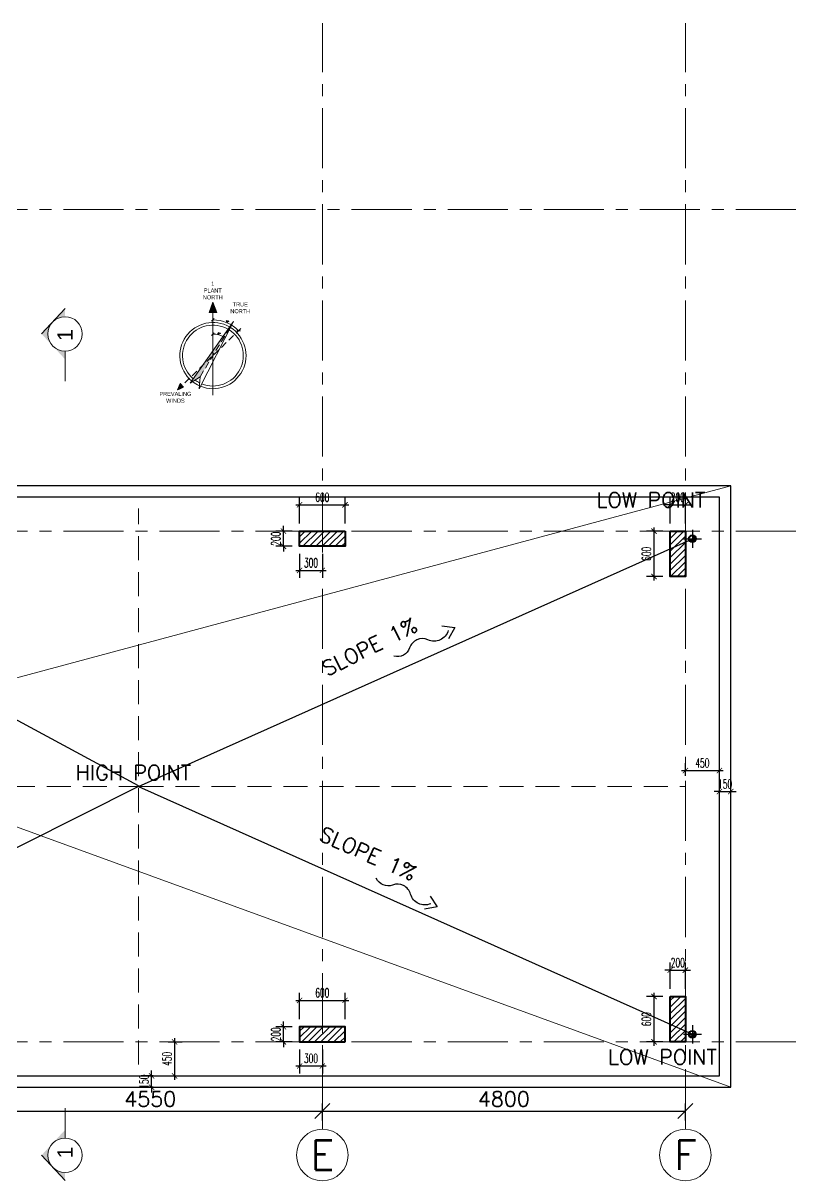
# Model space of a CAD drawing. Extents: x 2556046 to 2673391, y -921360 to -863964.
# Drawn here: x 2603356 to 2613613, y -894428 to -879128 of the extents above; entities that cross this region are included whole.
import ezdxf
from ezdxf.enums import TextEntityAlignment as Align

# ---------------------------------------------------------------- set-up
doc = ezdxf.new("R2010")
doc.units = 0
doc.header["$LTSCALE"] = 500
doc.header["$PDMODE"] = 98
doc.header["$PDSIZE"] = -0.01
for name, pattern in [('CENTER', [50.800000000000004, 31.75, -6.35, 6.35, -6.35]), ('DASHDOT', [1, 0.5, -0.25, 0, -0.25]), ('DASHED', [0.75, 0.5, -0.25]), ('HIDDEN', [9.524999999999995, 6.349999999999998, -3.174999999999998])]:
    doc.linetypes.add(name, pattern=pattern)
for name, color, linetype in [('08_Testi', 4, 'Continuous'), ('ASSI', 3, 'DASHDOT'), ('DRAINAGE SLOPE', 150, 'Continuous'), ('hatch', 200, 'Continuous'), ('PAV', 3, 'Continuous'), ('PLUVIALE', 1, 'Continuous')]:
    doc.layers.add(name, color=color, linetype=linetype)
for name, color, linetype, lineweight in [('_02', 2, 'Continuous', 20), ('A-ANNO', 2, 'Continuous', 18), ('A-FLOR-DIMS', 142, 'Continuous', 13), ('A-GRID', 1, 'CENTER', 9), ('A-GRID-DIMS', 142, 'Continuous', 9), ('A-GRID-IDEN', 10, 'Continuous', 9), ('goe-ba-coupé', 4, 'Continuous', 40), ('goe-cotes', 115, 'Continuous', 13), ('goe-vu', 31, 'Continuous', 25), ('SYMBOLS', 1, 'Continuous', 13), ('TEXT', 7, 'Continuous', 13)]:
    doc.layers.add(name, color=color, linetype=linetype, lineweight=lineweight)
doc.styles.add('Arial', font='arial.ttf')
doc.styles.add('EG_SIMPLEX', font='SIMPLEX.shx')
doc.styles.add('goe-romans', font='ROMANS.shx', dxfattribs={"width": 0.6})
doc.styles.add('ROMANS 100', font='romans.shx')
doc.styles.add('SIMPLEX', font='simplex_.ttf')
doc.styles.get("Standard").update_dxf_attribs({"font": 'arial.ttf'})
doc.dimstyles.new('ARK-MM-0100', dxfattribs={"dimtxt": 200, "dimasz": 200, "dimexe": 100, "dimexo": 100, "dimgap": 60, "dimtad": 1, "dimdec": 1, "dimrnd": 0.1, "dimdsep": 46, "dimtxsty": 'EG_SIMPLEX', "dimblk1": 'OBLIQUE', "dimblk2": 'OBLIQUE', "dimsah": 1, "dimcen": 300, "dimclrd": 256, "dimclre": 256, "dimclrt": 2, "dimadec": 0, "dimazin": 0, "dimtfac": 1, "dimtdec": 1, "dimtix": 1, "dimtmove": 2, "dimatfit": 3, "dimldrblk": 'OBLIQUE', "dimfxl": 1, "dimtolj": 1, "dimtzin": 0, "dimarcsym": 0})
doc.dimstyles.new('Copy of ARK-MM-0050', dxfattribs={"dimscale": 0.5, "dimtxt": 100, "dimasz": 200, "dimexe": 100, "dimexo": 100, "dimgap": 50, "dimtad": 1, "dimtoh": 1, "dimdec": 1, "dimrnd": 0.1, "dimdsep": 46, "dimtxsty": 'EG_SIMPLEX', "dimblk1": 'OBLIQUE', "dimblk2": 'OBLIQUE', "dimsah": 1, "dimcen": 300, "dimclrd": 256, "dimclre": 256, "dimclrt": 2, "dimadec": 0, "dimazin": 0, "dimtfac": 1, "dimtdec": 1, "dimtix": 1, "dimtmove": 2, "dimatfit": 3, "dimldrblk": 'OBLIQUE', "dimfxl": 1, "dimtolj": 1, "dimtzin": 0, "dimarcsym": 0})
doc.dimstyles.new('goe-50e', dxfattribs={"dimscale": 10, "dimtxt": 12, "dimasz": 7, "dimexe": 10, "dimexo": 10, "dimgap": 4, "dimtad": 1, "dimdec": 1, "dimdsep": 46, "dimtxsty": 'goe-romans', "dimblk": 'ARCHTICK', "dimcen": 4, "dimdle": 5, "dimclrt": 256, "dimazin": 0, "dimtfac": 1, "dimtdec": 1, "dimtix": 1, "dimtmove": 2, "dimatfit": 3, "dimldrblk": 'ARCHTICK', "dimfxl": 5, "dimtfillclr": 256, "dimtolj": 1, "dimarcsym": 0})
pattern_1 = [(45, (30000, 0), (-42.42640687119285, 42.42640687119285), [])]

# ---------------------------------------------------------------- blocks, each defined once
blk = doc.blocks.new('AX-HL')
at = {"color": 1}
blk.add_circle((-0.3500000000000022, -3.6e-15), 0.3500000000000085, dxfattribs=at)
at = {"color": 6, "style": 'SIMPLEX', "width": 0.4303278688524591}
blk.add_attdef('N-F', text='', height=0.4, dxfattribs=at).set_placement((-0.6000000000000001, -0.2), (-0.1, -0.2), align=Align.FIT)
at = {"color": 6, "style": 'SIMPLEX'}
blk.add_attdef('N', text='', height=0.4, dxfattribs=at).set_placement((-0.35, 0), align=Align.MIDDLE)
blk = doc.blocks.new('_Oblique')
at = {"color": 0, "linetype": 'ByBlock', "lineweight": -2}
blk.add_line((-0.5, -0.5), (0.5, 0.5), dxfattribs=at)
blk = doc.blocks.new('*D116')
at = {"layer": 'A-GRID-DIMS', "lineweight": -2, "transparency": 16777216}
for p, q in [((2602762.389705731, -893406.7787106122), (2602762.389705731, -893405.7787105843)), ((2602762.389705731, -893505.7787105843), (2607312.056372397, -893505.7787105843)), ((2607312.056372397, -893630.7429879798), (2607312.056372397, -893405.7787105843))]:
    blk.add_line(p, q, dxfattribs=at)
at = {"layer": 'Defpoints', "color": 0, "transparency": 16777216}
for p in [(2602762.389705731, -893506.7787106122), (2607312.056372397, -893505.7787105843), (2607312.056372397, -893730.7429879798)]:
    blk.add_point(p, dxfattribs=at)
at = {"layer": 'A-GRID-DIMS', "lineweight": -2, "transparency": 16777216, "xscale": 200, "yscale": 200, "zscale": 200, "rotation": 180}
blk.add_blockref('_Oblique', (2602762.389705731, -893505.7787105843), dxfattribs=at)
at = {"layer": 'A-GRID-DIMS', "lineweight": -2, "transparency": 16777216, "xscale": 200, "yscale": 200, "zscale": 200}
blk.add_blockref('_Oblique', (2607312.056372397, -893505.7787105843), dxfattribs=at)
at = {"layer": 'A-GRID-DIMS', "color": 2, "transparency": 16777216, "insert": (2605037.223039064, -893345.7787105843), "char_height": 200, "attachment_point": 5, "style": 'EG_SIMPLEX'}
blk.add_mtext('\\A1;4550', dxfattribs=at)
blk = doc.blocks.new('*D117')
at = {"layer": 'A-GRID-DIMS', "lineweight": -2, "transparency": 16777216}
for p, q in [((2607312.056372397, -893630.7429879798), (2607312.056372397, -893405.7787105843)), ((2607312.056372397, -893505.7787105843), (2612112.056372704, -893505.7787105843)), ((2612112.056372704, -893630.7429880077), (2612112.056372704, -893405.7787105843))]:
    blk.add_line(p, q, dxfattribs=at)
at = {"layer": 'Defpoints', "color": 0, "transparency": 16777216}
for p in [(2612112.056372704, -893505.7787105843), (2607312.056372397, -893730.7429879798), (2612112.056372704, -893730.7429880077)]:
    blk.add_point(p, dxfattribs=at)
at = {"layer": 'A-GRID-DIMS', "lineweight": -2, "transparency": 16777216, "xscale": 200, "yscale": 200, "zscale": 200, "rotation": 180}
blk.add_blockref('_Oblique', (2607312.056372397, -893505.7787105843), dxfattribs=at)
at = {"layer": 'A-GRID-DIMS', "lineweight": -2, "transparency": 16777216, "xscale": 200, "yscale": 200, "zscale": 200}
blk.add_blockref('_Oblique', (2612112.056372704, -893505.7787105843), dxfattribs=at)
at = {"layer": 'A-GRID-DIMS', "color": 2, "transparency": 16777216, "insert": (2609712.05637255, -893345.7787105843), "char_height": 200, "attachment_point": 5, "style": 'EG_SIMPLEX'}
blk.add_mtext('\\A1;4800', dxfattribs=at)
blk = doc.blocks.new('_ArchTick')
at = {"color": 0, "linetype": 'ByBlock', "const_width": 0.15}
blk.add_lwpolyline([(-0.5, -0.5), (0.5, 0.5)], dxfattribs=at)
blk = doc.blocks.new('*D138')
at = {"layer": 'Defpoints', "color": 0, "transparency": 16777216}
for p in [(2607612.056372445, -885493.1431290376), (2607012.056372445, -885841.9189177897), (2607612.056372445, -885841.9189180618)]:
    blk.add_point(p, dxfattribs=at)
at = {"layer": 'goe-cotes', "color": 0, "lineweight": -2, "transparency": 16777216}
for p, q in [((2607012.056372445, -885741.9189177897), (2607012.056372445, -885393.1431290376)), ((2607612.056372445, -885741.9189180618), (2607612.056372445, -885393.1431290376)), ((2606962.056372445, -885493.1431290376), (2607662.056372445, -885493.1431290376))]:
    blk.add_line(p, q, dxfattribs=at)
at = {"layer": 'goe-cotes', "color": 0, "lineweight": -2, "transparency": 16777216, "xscale": 70, "yscale": 70, "zscale": 70, "rotation": 180}
blk.add_blockref('_ArchTick', (2607012.056372445, -885493.1431290376), dxfattribs=at)
at = {"layer": 'goe-cotes', "color": 0, "lineweight": -2, "transparency": 16777216, "xscale": 70, "yscale": 70, "zscale": 70}
blk.add_blockref('_ArchTick', (2607612.056372445, -885493.1431290376), dxfattribs=at)
at = {"layer": 'goe-cotes', "transparency": 16777216, "insert": (2607312.056372445, -885393.1431290376), "char_height": 120, "attachment_point": 5, "style": 'goe-romans'}
blk.add_mtext('\\A1;600', dxfattribs=at)
blk = doc.blocks.new('*D139')
at = {"layer": 'Defpoints', "color": 0, "transparency": 16777216}
for p in [(2606797.488070471, -885841.9189177897), (2607012.056372445, -885841.9189177897), (2607012.056372503, -886041.9189178331)]:
    blk.add_point(p, dxfattribs=at)
at = {"layer": 'goe-cotes', "color": 0, "lineweight": -2, "transparency": 16777216}
for p, q in [((2606912.056372445, -885841.9189177897), (2606697.488070471, -885841.9189177897)), ((2606797.488070471, -885841.9189177897), (2606797.488070471, -885771.9189177897)), ((2606797.488070471, -886041.9189178331), (2606797.488070471, -885841.9189177897)), ((2606912.056372503, -886041.9189178331), (2606697.488070471, -886041.9189178331)), ((2606797.488070471, -886041.9189178331), (2606797.488070471, -886111.9189178331))]:
    blk.add_line(p, q, dxfattribs=at)
at = {"layer": 'goe-cotes', "color": 0, "lineweight": -2, "transparency": 16777216, "xscale": 70, "yscale": 70, "zscale": 70}
for p, rotation in [((2606797.488070471, -885841.9189177897), 270), ((2606797.488070471, -886041.9189178331), 90)]:
    blk.add_blockref('_ArchTick', p, dxfattribs=dict(at, rotation=rotation))
at = {"layer": 'goe-cotes', "transparency": 16777216, "insert": (2606697.488070471, -885941.9189178109), "char_height": 120, "attachment_point": 5, "rotation": 90, "style": 'goe-romans'}
blk.add_mtext('\\A1;200', dxfattribs=at)
blk = doc.blocks.new('*D140')
at = {"layer": 'Defpoints', "color": 0, "transparency": 16777216}
for p in [(2607012.056372503, -886041.9189178331), (2607312.056372444, -886041.9189193565), (2607312.056372444, -886360.0992182046)]:
    blk.add_point(p, dxfattribs=at)
at = {"layer": 'goe-cotes', "color": 0, "lineweight": -2, "transparency": 16777216}
for p, q in [((2607012.056372503, -886141.9189178331), (2607012.056372503, -886460.0992182046)), ((2607312.056372444, -886141.9189193565), (2607312.056372444, -886460.0992182046)), ((2606962.056372503, -886360.0992182046), (2607362.056372444, -886360.0992182046))]:
    blk.add_line(p, q, dxfattribs=at)
at = {"layer": 'goe-cotes', "color": 0, "lineweight": -2, "transparency": 16777216, "xscale": 70, "yscale": 70, "zscale": 70, "rotation": 180}
blk.add_blockref('_ArchTick', (2607012.056372503, -886360.0992182046), dxfattribs=at)
at = {"layer": 'goe-cotes', "color": 0, "lineweight": -2, "transparency": 16777216, "xscale": 70, "yscale": 70, "zscale": 70}
blk.add_blockref('_ArchTick', (2607312.056372444, -886360.0992182046), dxfattribs=at)
at = {"layer": 'goe-cotes', "transparency": 16777216, "insert": (2607162.056372473, -886260.0992182046), "char_height": 120, "attachment_point": 5, "style": 'goe-romans'}
blk.add_mtext('\\A1;300', dxfattribs=at)
blk = doc.blocks.new('*D141')
at = {"layer": 'Defpoints', "color": 0, "transparency": 16777216}
for p in [(2612112.056372755, -885493.1431306042), (2611912.056372767, -885841.9189193563), (2612112.056372755, -885841.9189196262)]:
    blk.add_point(p, dxfattribs=at)
at = {"layer": 'goe-cotes', "color": 0, "lineweight": -2, "transparency": 16777216}
for p, q in [((2611912.056372767, -885741.9189193563), (2611912.056372767, -885393.1431306042)), ((2612112.056372755, -885741.9189196262), (2612112.056372755, -885393.1431306042)), ((2611912.056372767, -885493.1431306042), (2611842.056372767, -885493.1431306042)), ((2611912.056372767, -885493.1431306042), (2612112.056372755, -885493.1431306042)), ((2612112.056372755, -885493.1431306042), (2612182.056372755, -885493.1431306042))]:
    blk.add_line(p, q, dxfattribs=at)
at = {"layer": 'goe-cotes', "color": 0, "lineweight": -2, "transparency": 16777216, "xscale": 70, "yscale": 70, "zscale": 70}
blk.add_blockref('_ArchTick', (2611912.056372767, -885493.1431306042), dxfattribs=at)
at = {"layer": 'goe-cotes', "color": 0, "lineweight": -2, "transparency": 16777216, "xscale": 70, "yscale": 70, "zscale": 70, "rotation": 180}
blk.add_blockref('_ArchTick', (2612112.056372755, -885493.1431306042), dxfattribs=at)
at = {"layer": 'goe-cotes', "transparency": 16777216, "insert": (2612012.056372761, -885393.1431306042), "char_height": 120, "attachment_point": 5, "style": 'goe-romans'}
blk.add_mtext('\\A1;200', dxfattribs=at)
blk = doc.blocks.new('*D142')
at = {"layer": 'Defpoints', "color": 0, "transparency": 16777216}
for p in [(2611697.488070794, -885841.9189193563), (2611912.056372767, -885841.9189193563), (2611912.056372826, -886441.918919305)]:
    blk.add_point(p, dxfattribs=at)
at = {"layer": 'goe-cotes', "color": 0, "lineweight": -2, "transparency": 16777216}
for p, q in [((2611812.056372767, -885841.9189193563), (2611597.488070794, -885841.9189193563)), ((2611697.488070794, -886491.918919305), (2611697.488070794, -885791.9189193563)), ((2611812.056372826, -886441.918919305), (2611597.488070794, -886441.918919305))]:
    blk.add_line(p, q, dxfattribs=at)
at = {"layer": 'goe-cotes', "color": 0, "lineweight": -2, "transparency": 16777216, "xscale": 70, "yscale": 70, "zscale": 70}
for p, rotation in [((2611697.488070794, -885841.9189193563), 90), ((2611697.488070794, -886441.918919305), 270)]:
    blk.add_blockref('_ArchTick', p, dxfattribs=dict(at, rotation=rotation))
at = {"layer": 'goe-cotes', "transparency": 16777216, "insert": (2611597.488070794, -886141.9189193301), "char_height": 120, "attachment_point": 5, "rotation": 90, "style": 'goe-romans'}
blk.add_mtext('\\A1;600', dxfattribs=at)
blk = doc.blocks.new('*D143')
at = {"layer": 'Defpoints', "color": 0, "transparency": 16777216}
for p in [(2612112.056373488, -891643.1431295819), (2611912.0563735, -891991.9189183341), (2612112.056373488, -891991.9189186039)]:
    blk.add_point(p, dxfattribs=at)
at = {"layer": 'goe-cotes', "color": 0, "lineweight": -2, "transparency": 16777216}
for p, q in [((2611912.0563735, -891891.9189183341), (2611912.0563735, -891543.1431295819)), ((2612112.056373488, -891891.9189186039), (2612112.056373488, -891543.1431295819)), ((2611912.0563735, -891643.1431295819), (2611842.0563735, -891643.1431295819)), ((2611912.0563735, -891643.1431295819), (2612112.056373488, -891643.1431295819)), ((2612112.056373488, -891643.1431295819), (2612182.056373488, -891643.1431295819))]:
    blk.add_line(p, q, dxfattribs=at)
at = {"layer": 'goe-cotes', "color": 0, "lineweight": -2, "transparency": 16777216, "xscale": 70, "yscale": 70, "zscale": 70}
blk.add_blockref('_ArchTick', (2611912.0563735, -891643.1431295819), dxfattribs=at)
at = {"layer": 'goe-cotes', "color": 0, "lineweight": -2, "transparency": 16777216, "xscale": 70, "yscale": 70, "zscale": 70, "rotation": 180}
blk.add_blockref('_ArchTick', (2612112.056373488, -891643.1431295819), dxfattribs=at)
at = {"layer": 'goe-cotes', "transparency": 16777216, "insert": (2612012.056373494, -891543.1431295819), "char_height": 120, "attachment_point": 5, "style": 'goe-romans'}
blk.add_mtext('\\A1;200', dxfattribs=at)
blk = doc.blocks.new('*D144')
at = {"layer": 'Defpoints', "color": 0, "transparency": 16777216}
for p in [(2611697.488071529, -891991.9189183341), (2611912.0563735, -891991.9189183341), (2611912.056373558, -892591.9189182827)]:
    blk.add_point(p, dxfattribs=at)
at = {"layer": 'goe-cotes', "color": 0, "lineweight": -2, "transparency": 16777216}
for p, q in [((2611812.0563735, -891991.9189183341), (2611597.488071529, -891991.9189183341)), ((2611697.488071529, -892641.9189182827), (2611697.488071529, -891941.9189183341)), ((2611812.056373558, -892591.9189182827), (2611597.488071529, -892591.9189182827))]:
    blk.add_line(p, q, dxfattribs=at)
at = {"layer": 'goe-cotes', "color": 0, "lineweight": -2, "transparency": 16777216, "xscale": 70, "yscale": 70, "zscale": 70}
for p, rotation in [((2611697.488071529, -891991.9189183341), 90), ((2611697.488071529, -892591.9189182827), 270)]:
    blk.add_blockref('_ArchTick', p, dxfattribs=dict(at, rotation=rotation))
at = {"layer": 'goe-cotes', "transparency": 16777216, "insert": (2611597.488071529, -892291.918918308), "char_height": 120, "attachment_point": 5, "rotation": 90, "style": 'goe-romans'}
blk.add_mtext('\\A1;600', dxfattribs=at)
blk = doc.blocks.new('*D122')
at = {"layer": 'Defpoints', "color": 0, "transparency": 16777216}
for p in [(2607612.056372445, -892043.1431307213), (2607012.056372445, -892391.9189194734), (2607612.056372445, -892391.9189197455)]:
    blk.add_point(p, dxfattribs=at)
at = {"layer": 'goe-cotes', "color": 0, "lineweight": -2, "transparency": 16777216}
for p, q in [((2607012.056372445, -892291.9189194734), (2607012.056372445, -891943.1431307213)), ((2607612.056372445, -892291.9189197455), (2607612.056372445, -891943.1431307213)), ((2606962.056372445, -892043.1431307213), (2607662.056372445, -892043.1431307213))]:
    blk.add_line(p, q, dxfattribs=at)
at = {"layer": 'goe-cotes', "color": 0, "lineweight": -2, "transparency": 16777216, "xscale": 70, "yscale": 70, "zscale": 70, "rotation": 180}
blk.add_blockref('_ArchTick', (2607012.056372445, -892043.1431307213), dxfattribs=at)
at = {"layer": 'goe-cotes', "color": 0, "lineweight": -2, "transparency": 16777216, "xscale": 70, "yscale": 70, "zscale": 70}
blk.add_blockref('_ArchTick', (2607612.056372445, -892043.1431307213), dxfattribs=at)
at = {"layer": 'goe-cotes', "transparency": 16777216, "insert": (2607312.056372445, -891943.1431307213), "char_height": 120, "attachment_point": 5, "style": 'goe-romans'}
blk.add_mtext('\\A1;600', dxfattribs=at)
blk = doc.blocks.new('*D123')
at = {"layer": 'Defpoints', "color": 0, "transparency": 16777216}
for p in [(2606797.488070473, -892391.9189194734), (2607012.056372445, -892391.9189194734), (2607012.056372503, -892591.9189195168)]:
    blk.add_point(p, dxfattribs=at)
at = {"layer": 'goe-cotes', "color": 0, "lineweight": -2, "transparency": 16777216}
for p, q in [((2606912.056372445, -892391.9189194734), (2606697.488070473, -892391.9189194734)), ((2606797.488070473, -892391.9189194734), (2606797.488070473, -892321.9189194734)), ((2606797.488070473, -892591.9189195168), (2606797.488070473, -892391.9189194734)), ((2606912.056372503, -892591.9189195168), (2606697.488070473, -892591.9189195168)), ((2606797.488070473, -892591.9189195168), (2606797.488070473, -892661.9189195168))]:
    blk.add_line(p, q, dxfattribs=at)
at = {"layer": 'goe-cotes', "color": 0, "lineweight": -2, "transparency": 16777216, "xscale": 70, "yscale": 70, "zscale": 70}
for p, rotation in [((2606797.488070473, -892391.9189194734), 270), ((2606797.488070473, -892591.9189195168), 90)]:
    blk.add_blockref('_ArchTick', p, dxfattribs=dict(at, rotation=rotation))
at = {"layer": 'goe-cotes', "transparency": 16777216, "insert": (2606697.488070473, -892491.9189194947), "char_height": 120, "attachment_point": 5, "rotation": 90, "style": 'goe-romans'}
blk.add_mtext('\\A1;200', dxfattribs=at)
blk = doc.blocks.new('*D124')
at = {"layer": 'Defpoints', "color": 0, "transparency": 16777216}
for p in [(2607012.056372503, -892591.9189195168), (2607312.056372444, -892591.9189210403), (2607312.056372444, -892910.0992198883)]:
    blk.add_point(p, dxfattribs=at)
at = {"layer": 'goe-cotes', "color": 0, "lineweight": -2, "transparency": 16777216}
for p, q in [((2607012.056372503, -892691.9189195168), (2607012.056372503, -893010.0992198883)), ((2607312.056372444, -892691.9189210403), (2607312.056372444, -893010.0992198883)), ((2606962.056372503, -892910.0992198883), (2607362.056372444, -892910.0992198883))]:
    blk.add_line(p, q, dxfattribs=at)
at = {"layer": 'goe-cotes', "color": 0, "lineweight": -2, "transparency": 16777216, "xscale": 70, "yscale": 70, "zscale": 70, "rotation": 180}
blk.add_blockref('_ArchTick', (2607012.056372503, -892910.0992198883), dxfattribs=at)
at = {"layer": 'goe-cotes', "color": 0, "lineweight": -2, "transparency": 16777216, "xscale": 70, "yscale": 70, "zscale": 70}
blk.add_blockref('_ArchTick', (2607312.056372444, -892910.0992198883), dxfattribs=at)
at = {"layer": 'goe-cotes', "transparency": 16777216, "insert": (2607162.056372473, -892810.0992198883), "char_height": 120, "attachment_point": 5, "style": 'goe-romans'}
blk.add_mtext('\\A1;300', dxfattribs=at)
blk = doc.blocks.new('*D47')
at = {"layer": 'A-FLOR-DIMS', "lineweight": -2, "transparency": 16777216}
blk.add_arc((15020.94829677913, 52314.41082190834), 789.9122873465668, 58.91557485922729, 90.00000000000007, dxfattribs=at)
at = {"layer": 'Defpoints', "color": 0, "transparency": 16777216}
for p in [(15020.94829677912, 54279.59169667296), (15777.84381910899, 53569.90236909362), (15300.45837411404, 53053.2176561819), (14549.53058057462, 51532.45222864533), (15020.94829677912, 50852.90953399147)]:
    blk.add_point(p, dxfattribs=at)
at = {"layer": 'A-FLOR-DIMS', "lineweight": -2, "transparency": 16777216, "xscale": 100, "yscale": 100, "zscale": 100}
for p, rotation in [((15020.94829677913, 53104.32310925491), 180.0000000000001), ((15428.78044400284, 52990.89760033936), 328.9155748592273)]:
    blk.add_blockref('_Oblique', p, dxfattribs=dict(at, rotation=rotation))
at = {"layer": 'A-FLOR-DIMS', "color": 2, "transparency": 16777216, "insert": (15246.00132988868, 53123.61029220225), "char_height": 50, "attachment_point": 5, "rotation": 344.4577874296137, "style": 'EG_SIMPLEX'}
blk.add_mtext('\\A1;31°', dxfattribs=at)
blk = doc.blocks.new('*D48')
at = {"layer": 'A-FLOR-DIMS', "lineweight": -2, "transparency": 16777216}
blk.add_arc((15020.94829677913, 52313.03919061304), 1312.833819014884, 43.99959330223531, 90.0000000000001, dxfattribs=at)
at = {"layer": 'Defpoints', "color": 0, "transparency": 16777216}
for p in [(15020.94829677912, 54279.59169667296), (15690.55480144588, 53442.26891270557), (16071.28487207306, 53327.32302305129), (13714.22082267845, 51051.16506230108), (15020.94829677913, 50852.90953399146)]:
    blk.add_point(p, dxfattribs=at)
at = {"layer": 'A-FLOR-DIMS', "lineweight": -2, "transparency": 16777216, "xscale": 100, "yscale": 100, "zscale": 100}
for p, rotation in [((15020.94829677912, 53625.87300962792), 180.0000000000001), ((15965.32838736963, 53225.00348862338), 313.9995933022354)]:
    blk.add_blockref('_Oblique', p, dxfattribs=dict(at, rotation=rotation))
at = {"layer": 'A-FLOR-DIMS', "color": 2, "transparency": 16777216, "insert": (15553.45434516097, 53567.53244555204), "char_height": 50, "attachment_point": 5, "rotation": 336.99979665111766, "style": 'EG_SIMPLEX'}
blk.add_mtext('\\A1;46°', dxfattribs=at)
blk = doc.blocks.new('*D264')
at = {"layer": 'Defpoints', "color": 0, "transparency": 16777216}
for p in [(2605175.580286129, -892591.9189200941), (2605175.58028612, -893041.9189210762), (2605357.495633477, -893041.9189210762)]:
    blk.add_point(p, dxfattribs=at)
at = {"layer": 'goe-cotes', "color": 0, "lineweight": -2, "transparency": 16777216}
for p, q in [((2605275.580286129, -892591.9189200941), (2605457.495633477, -892591.9189200941)), ((2605357.495633477, -892541.9189200941), (2605357.495633477, -893091.9189210762)), ((2605275.58028612, -893041.9189210762), (2605457.495633477, -893041.9189210762))]:
    blk.add_line(p, q, dxfattribs=at)
at = {"layer": 'goe-cotes', "color": 0, "lineweight": -2, "transparency": 16777216, "xscale": 70, "yscale": 70, "zscale": 70}
for p, rotation in [((2605357.495633477, -892591.9189200941), 90), ((2605357.495633477, -893041.9189210762), 270)]:
    blk.add_blockref('_ArchTick', p, dxfattribs=dict(at, rotation=rotation))
at = {"layer": 'goe-cotes', "transparency": 16777216, "insert": (2605257.495633477, -892816.9189205847), "char_height": 120, "attachment_point": 5, "rotation": 90, "style": 'goe-romans'}
blk.add_mtext('\\A1;450', dxfattribs=at)
blk = doc.blocks.new('*D265')
at = {"layer": 'Defpoints', "color": 0, "transparency": 16777216}
for p in [(2605054.303387892, -893041.9189210762), (2605175.580286117, -893041.9189210762), (2605175.580286119, -893191.9189210762)]:
    blk.add_point(p, dxfattribs=at)
at = {"layer": 'goe-cotes', "color": 0, "lineweight": -2, "transparency": 16777216}
for p, q in [((2605075.580286117, -893041.9189210762), (2604954.303387892, -893041.9189210762)), ((2605054.303387892, -893041.9189210762), (2605054.303387892, -892971.9189210762)), ((2605054.303387892, -893191.9189210762), (2605054.303387892, -893041.9189210762)), ((2605075.580286119, -893191.9189210762), (2604954.303387892, -893191.9189210762)), ((2605054.303387892, -893191.9189210762), (2605054.303387892, -893261.9189210762))]:
    blk.add_line(p, q, dxfattribs=at)
at = {"layer": 'goe-cotes', "color": 0, "lineweight": -2, "transparency": 16777216, "xscale": 70, "yscale": 70, "zscale": 70}
for p, rotation in [((2605054.303387892, -893041.9189210762), 270), ((2605054.303387892, -893191.9189210762), 90)]:
    blk.add_blockref('_ArchTick', p, dxfattribs=dict(at, rotation=rotation))
at = {"layer": 'goe-cotes', "transparency": 16777216, "insert": (2604954.303387892, -893116.9189210758), "char_height": 120, "attachment_point": 5, "rotation": 90, "style": 'goe-romans'}
blk.add_mtext('\\A1;150', dxfattribs=at)
blk = doc.blocks.new('*D270')
at = {"layer": 'Defpoints', "color": 0, "transparency": 16777216}
for p in [(2612562.056372736, -889006.8340340254), (2612112.056372725, -889176.6515537257), (2612562.056372736, -889176.6515537257)]:
    blk.add_point(p, dxfattribs=at)
at = {"layer": 'goe-cotes', "color": 0, "lineweight": -2, "transparency": 16777216}
for p, q in [((2612112.056372725, -889076.6515537257), (2612112.056372725, -888906.8340340254)), ((2612562.056372736, -889076.6515537257), (2612562.056372736, -888906.8340340254)), ((2612062.056372725, -889006.8340340254), (2612612.056372736, -889006.8340340254))]:
    blk.add_line(p, q, dxfattribs=at)
at = {"layer": 'goe-cotes', "color": 0, "lineweight": -2, "transparency": 16777216, "xscale": 70, "yscale": 70, "zscale": 70, "rotation": 180}
blk.add_blockref('_ArchTick', (2612112.056372725, -889006.8340340254), dxfattribs=at)
at = {"layer": 'goe-cotes', "color": 0, "lineweight": -2, "transparency": 16777216, "xscale": 70, "yscale": 70, "zscale": 70}
blk.add_blockref('_ArchTick', (2612562.056372736, -889006.8340340254), dxfattribs=at)
at = {"layer": 'goe-cotes', "transparency": 16777216, "insert": (2612337.05637273, -888906.8340340254), "char_height": 120, "attachment_point": 5, "style": 'goe-romans'}
blk.add_mtext('\\A1;450', dxfattribs=at)
blk = doc.blocks.new('*D271')
at = {"layer": 'Defpoints', "color": 0, "transparency": 16777216}
for p in [(2612562.056372736, -889373.0312646497), (2612712.056372736, -889284.7171506371), (2612712.056372736, -889292.4361409884)]:
    blk.add_point(p, dxfattribs=at)
at = {"layer": 'goe-cotes', "color": 0, "lineweight": -2, "transparency": 16777216}
for p, q in [((2612562.056372736, -889273.0312646497), (2612562.056372736, -889184.7171506371)), ((2612712.056372736, -889192.4361409884), (2612712.056372736, -889184.7171506371)), ((2612562.056372736, -889284.7171506371), (2612492.056372736, -889284.7171506371)), ((2612562.056372736, -889284.7171506371), (2612712.056372736, -889284.7171506371)), ((2612712.056372736, -889284.7171506371), (2612782.056372736, -889284.7171506371))]:
    blk.add_line(p, q, dxfattribs=at)
at = {"layer": 'goe-cotes', "color": 0, "lineweight": -2, "transparency": 16777216, "xscale": 70, "yscale": 70, "zscale": 70}
blk.add_blockref('_ArchTick', (2612562.056372736, -889284.7171506371), dxfattribs=at)
at = {"layer": 'goe-cotes', "color": 0, "lineweight": -2, "transparency": 16777216, "xscale": 70, "yscale": 70, "zscale": 70, "rotation": 180}
blk.add_blockref('_ArchTick', (2612712.056372736, -889284.7171506371), dxfattribs=at)
at = {"layer": 'goe-cotes', "transparency": 16777216, "insert": (2612637.056372736, -889184.7171506371), "char_height": 120, "attachment_point": 5, "style": 'goe-romans'}
blk.add_mtext('\\A1;150', dxfattribs=at)
blk = doc.blocks.new('PLUVIALE')
at = {"layer": 'PLUVIALE', "ltscale": 0.03}
h = blk.add_hatch(color=7, dxfattribs=at)
edge = h.paths.add_edge_path()
edge.add_ellipse((0, -21.66666666665697), major_axis=(15.32064692571702, 15.32064692571703), ratio=0.9999999999988901, start_angle=225.0000000000319, end_angle=405.0000000000318, ccw=False)
edge.add_ellipse((0, 0), major_axis=(-30.64129385142239, 30.64129385142239), ratio=0.9999999999996518, start_angle=134.9999999999899, end_angle=314.9999999999899)
edge.add_ellipse((0, 21.66666666665697), major_axis=(-15.32064692571702, 15.32064692571703), ratio=0.9999999999988901, start_angle=-45.0000000000318, end_angle=134.9999999999681)
at = {"layer": 'PLUVIALE', "color": 3, "linetype": 'DASHDOT'}
for p, q in [((-119.0348116391105, 0), (119.0348116391105, 0)), ((0, -119.0348116391396), (0, 119.0348116391396))]:
    blk.add_line(p, q, dxfattribs=at)
at = {"layer": 'PLUVIALE', "ltscale": 0.03}
for radius in [50, 43.33333333333333]:
    blk.add_circle((0, 0), radius, dxfattribs=at)
for centre, start, end in [((0, 21.66666666665697), 90, 270), ((0, -21.66666666665697), 270, 90)]:
    blk.add_arc(centre, 21.66666666666666, start, end, dxfattribs=at)
blk = doc.blocks.new('PEN')
at = {"layer": 'PAV'}
blk.add_lwpolyline([(-95.04519186508516, -4.748101341636357, 0.4572516908679935), (-389.6851149177401, -14.24381290974816, -0.4444652169843883), (-655.8119955981907, -28.48713470433904, 0.4009360208519387), (-888.6723722094339, -23.73903336270268)], format="xyb", dxfattribs=at)
blk.add_lwpolyline([(-142.5677877976268, -94.95613345081073), (0, 0), (-142.5677877976268, 94.95613345081073)], dxfattribs=at)
blk = doc.blocks.new('A$C6589245E')
h = blk.add_hatch(color=256)
h.paths.add_polyline_path([(-194.4881202620454, 41.72287999742548), (-239.4634260906605, 5.820766091346741e-10), (-212.694031822728, 5.820766091346741e-10, -0.2086759503064917)])
h.paths.add_polyline_path([(-155.7824642701307, 77.62950498639839), (-194.4881202620454, 41.72287999742548, -0.3924151952196413), (-117.0768082780996, 41.72287999741093)])
h.paths.add_polyline_path([(-117.0768082780996, 41.72287999741093, -0.01875057877785695), (-114.0595842696493, 38.70565598916437, -0.1891851289313492), (-98.87089671741705, 5.820766091346741e-10), (-72.10150244948454, 5.820766091346741e-10)])
for p, q in [((-239.4634260906605, 5.820766091346741e-10), (-155.7824642701307, 77.62950498639839)), ((0, 0), (-98.87089670880232, 0))]:
    blk.add_line(p, q)
blk.add_circle((-155.7824642701307, 5.820766091346741e-10), 56.91156754771038)
blk = doc.blocks.new('North')
at = {"layer": 'A-ANNO'}
h = blk.add_hatch(color=256, dxfattribs=at)
h.dxf.hatch_style = 1
h.paths.add_polyline_path([(15020.94829677913, 54279.59169667296), (14887.70634279272, 53898.24596652777), (15020.94829677913, 53898.24596652777)])
h.paths.add_polyline_path([(15020.94829677913, 54279.59169667296), (15020.94829677913, 53898.24596652777), (15167.70634279272, 53898.24596652777)])
h = blk.add_hatch(dxfattribs=at)
h.set_pattern_fill('ANSI31', color=256, scale=0.5, angle=133.9995933022353)
h.set_pattern_definition([(178.9995933022353, (-10565.72530836757, 35725.52268843916), (-0.001091218973175344, -0.0624904732031418), [])])
h.paths.add_polyline_path([(13714.22091151037, 51051.16510323476), (13943.51841152401, 51156.82520245123), (13885.67031259063, 51216.7295134318)])
h.paths.add_polyline_path([(13714.22091151037, 51051.16510323476), (13885.67031259063, 51216.7295134318), (13821.95409025175, 51282.71053040335)])
for p, q in [((15020.94829677913, 54279.59169667296), (15020.94829677913, 50852.90953399147)), ((15777.843819109, 53569.90236909362), (14179.65532211801, 51298.1700373578)), ((15777.843819109, 53569.90236909362), (14515.03117860307, 51095.98270711234)), ((14179.65532213815, 51298.17003734562), (14549.53058057462, 51532.45222864534)), ((14515.03117860307, 51095.98270711234), (14549.53058057462, 51532.45222864534)), ((13943.51841152401, 51156.82520245123), (13821.95409025175, 51282.71053040335))]:
    blk.add_line(p, q, dxfattribs=at)
at = {"layer": 'A-ANNO', "linetype": 'DASHED'}
for p, q in [((13714.22082267845, 51051.16506230109), (16071.28487207306, 53327.32302305129)), ((14549.53058057462, 51532.45222864534), (15777.843819109, 53569.90236909362))]:
    blk.add_line(p, q, dxfattribs=at)
at = {"layer": 'A-ANNO'}
blk.add_lwpolyline([(14887.70634279272, 53898.24596652777), (15167.70634279272, 53898.24596652777), (15020.94829677913, 54279.59169667296)], close=True, dxfattribs=at)
blk.add_lwpolyline([(13943.51832269209, 51156.82516151755), (13714.22082267845, 51051.16506230109), (13821.95400141984, 51282.71048946968)], dxfattribs=at)
for radius, start, end in [(1216.552506059941, 59.78357426774726, 229.9628160319785), (1118.033988750142, 60.21747306369424, 229.5289172358598), (1216.552506059941, 247.8015523374049, 58.11435679872898), (1118.033988750142, 248.2295177966496, 57.68639133929631), (1216.552506059941, 231.9047067598634, 245.8631156277174), (1118.033988750142, 233.7083246156736, 244.0531006514421)]:
    blk.add_arc((15020.94829677913, 52313.03919061302), radius, start, end, dxfattribs=at)
blk.add_solid([(15777.843819109, 53569.90236909362), (14179.65532211801, 51298.1700373578), (15777.843819109, 53569.90236909362), (14549.53058057462, 51532.45222864534)], dxfattribs=at)
at = {"layer": 'A-ANNO', "char_height": 150, "attachment_point": 1}
for s, insert in [('\\pxqc;{\\fBahnschrift Light SemiCondensed|b0|i0|c0|p34;1\\PPLANT \\PNORTH}', (13952.35978736538, 55030.63540552899)), ('\\pxqc;{\\fBahnschrift Light SemiCondensed|b0|i0|c0|p34;TRUE \\PNORTH}', (14963.49169296846, 54270.00332017015)), ('\\pxqc;{\\fBahnschrift Light SemiCondensed|b0|i0|c0|p34;PREVALING\\PWINDS}', (12577.63246096157, 50980.63540552899))]:
    blk.add_mtext_dynamic_manual_height_columns(s, width=2126.76339333455, gutter_width=3106.09060019051, heights=[0], dxfattribs=dict(at, insert=insert))
at = {"layer": 'A-FLOR-DIMS'}
for base, line1, picture, middle in [((15690.55480144588, 53442.26891270557), ((13714.22082267845, 51051.16506230109), (16071.28487207306, 53327.32302305129)), '*D48', (15553.45434516097, 53567.53244555204)), ((15300.45837411404, 53053.2176561819), ((14549.53058057462, 51532.45222864534), (15777.843819109, 53569.90236909362)), '*D47', (15246.00132988868, 53123.61029220224))]:
    dim = blk.add_angular_dim_2l(base=base, line1=line1, line2=((15020.94829677913, 54279.59169667296), (15020.94829677913, 50852.90953399147)), dimstyle='Copy of ARK-MM-0050', dxfattribs=at)
    dim.commit()
    dim.dimension.update_dxf_attribs({"geometry": picture, "text_midpoint": middle})
blk = doc.blocks.new('A$C47192e77')
at = {"layer": 'A-ANNO', "xscale": 0.3596227847303812, "yscale": 0.3596227847303812, "zscale": 0.3596227847303812}
blk.add_blockref('North', (-4250.916191414697, -18207.06873405958), dxfattribs=at)

msp = doc.modelspace()

# ---------------------------------------------------------------- hatches: boundary and pattern name
at = {"layer": 'hatch'}
h = msp.add_hatch(dxfattribs=at)
h.set_pattern_fill('_USER', color=256, scale=60, angle=45, pattern_type=0)
h.set_pattern_definition(pattern_1)
h.paths.add_polyline_path([(2607612.05637253, -886041.919117971), (2607612.05637253, -885841.919117971), (2607012.056372412, -885841.918921979), (2607012.056372412, -886041.918921979)])
h = msp.add_hatch(dxfattribs=at)
h.set_pattern_fill('_USER', color=256, scale=60, angle=45, pattern_type=0)
h.set_pattern_definition(pattern_1)
h.paths.add_polyline_path([(2612112.056568726, -885841.9189191862), (2611912.056568726, -885841.9189191862), (2611912.056372734, -886441.918919305), (2612112.056372734, -886441.918919305)])
h = msp.add_hatch(dxfattribs=at)
h.set_pattern_fill('_USER', color=256, scale=60, angle=45, pattern_type=0)
h.set_pattern_definition(pattern_1)
h.paths.add_polyline_path([(2612112.05656871, -891991.9189181569), (2611912.05656871, -891991.9189181569), (2611912.056372718, -892591.9189182756), (2612112.056372718, -892591.9189182756)])
h = msp.add_hatch(dxfattribs=at)
h.set_pattern_fill('_USER', color=256, scale=60, angle=45, pattern_type=0)
h.set_pattern_definition(pattern_1)
h.paths.add_polyline_path([(2607612.05637253, -892391.9187239894), (2607612.05637253, -892591.9187239894), (2607012.056372412, -892591.9189199813), (2607012.056372412, -892391.9189199813)])

# ---------------------------------------------------------------- linework, layer by layer
at = {"layer": 'A-GRID', "ltscale": 0.05}
for p, q in [((2607312.056372395, -893745.7917257048), (2607312.056372484, -879127.9189206845)), ((2612112.056372702, -893745.7917255355), (2612112.056372792, -879127.9189206845)), ((2587379.453881285, -881591.500298028), (2613612.723039315, -881591.5002980281)), ((2587379.453881253, -885841.9189221807), (2613612.723039315, -885841.9189191334)), ((2587379.453881229, -892591.9189211513), (2613612.723039298, -892591.918918104))]:
    msp.add_line(p, q, dxfattribs=at)
at = {"layer": 'A-GRID-DIMS', "color": 8, "linetype": 'HIDDEN', "ltscale": 0.1}
for points in [[(2604880.162844645, -892891.9189191837), (2604880.162843836, -885541.9189194116)], [(2597955.009214229, -889216.9189205068), (2604893.409698162, -889216.9189205068)], [(2604893.409698162, -889216.9189205068), (2612105.009214225, -889216.9189188321)]]:
    msp.add_lwpolyline(points, dxfattribs=at)
at = {"layer": 'A-GRID-DIMS', "color": 7}
msp.add_point((2604880.162541094, -889216.9189192976), dxfattribs=at)
at = {"layer": 'DRAINAGE SLOPE'}
for points in [[(2604880.16284424, -889209.7691917027), (2598455.009214231, -885741.9189194756)], [(2604880.162541094, -889216.9189192976), (2612205.009214262, -885941.9189193369)], [(2604880.162844241, -889216.9187837584), (2597962.72303902, -892691.9189199758)], [(2604880.16253839, -889216.9189205068), (2612205.009214188, -892491.9189183231)]]:
    msp.add_lwpolyline(points, dxfattribs=at)
at = {"layer": 'goe-ba-coupé', "ltscale": 1000}
for points in [[(2607612.056372412, -885841.9189209231), (2607612.056372412, -886041.9189209231), (2607012.056372412, -886041.9189209231), (2607012.056372412, -885841.9189209231)], [(2611912.056372734, -885841.918919305), (2612112.056372734, -885841.918919305), (2612112.056372734, -886441.918919305), (2611912.056372734, -886441.918919305)], [(2611912.056372718, -891991.9189182756), (2612112.056372718, -891991.9189182756), (2612112.056372718, -892591.9189182756), (2611912.056372718, -892591.9189182756)], [(2607612.056372412, -892591.9189210372), (2607612.056372412, -892391.9189210372), (2607012.056372412, -892391.9189210372), (2607012.056372412, -892591.9189210372)]]:
    msp.add_lwpolyline(points, close=True, dxfattribs=at)
at = {"layer": 'goe-vu', "ltscale": 1000}
for points in [[(2588362.72303901, -880991.5002977845), (2588362.72303901, -893191.9189210337), (2612712.056372715, -893191.9189211659), (2612712.056372758, -885241.9189192989), (2598762.723039051, -885241.91891944), (2598762.723039051, -880991.5002980429)], [(2588512.72303901, -881141.5002977882), (2588512.72303901, -893041.9189210346), (2612562.056372716, -893041.918921165), (2612562.056372758, -885391.9189193004), (2598612.723039051, -885391.9189194415), (2598612.723039051, -881141.5002980392)]]:
    msp.add_lwpolyline(points, close=True, dxfattribs=at)
at = {"layer": 'SYMBOLS'}
for p, q in [((2600164.109616757, -888617.0915348761), (2612712.056372758, -885241.9189192989)), ((2612712.056372715, -893191.9189211659), (2600164.109616757, -888617.0915348761))]:
    msp.add_line(p, q, dxfattribs=at)

# ---------------------------------------------------------------- block references
at = {"layer": '_02', "xscale": -1}
for p, rotation in [((2609063.492892084, -887116.1802979086), 206.6428614216734), ((2608829.691543592, -890808.8926377143), 156.2500699113819)]:
    msp.add_blockref('PEN', p, dxfattribs=dict(at, rotation=rotation))
at = {"layer": 'A-FLOR-DIMS'}
msp.add_blockref('A$C47192e77', (2604714.197619985, -884127.2636139732), dxfattribs=at)
at = {"layer": 'A-GRID-IDEN'}
ref = msp.add_blockref('AX-HL', (2607653.306372395, -894087.0417257048), dxfattribs=dict(at, xscale=-975, yscale=974.9999999999997, zscale=975, rotation=180))
ref.add_attrib('N', 'E', dxfattribs={"layer": '0', "color": 6, "height": 389.9999999999991, "style": 'SIMPLEX'}).set_placement((2607312.056372464, -894087.0417256939), align=Align.MIDDLE_CENTER)
ref = msp.add_blockref('AX-HL', (2612453.306372702, -894087.0417255355), dxfattribs=dict(at, xscale=-975, yscale=974.9999999999997, zscale=975, rotation=180))
ref.add_attrib('N', 'F', dxfattribs={"layer": '0', "color": 6, "height": 389.9999999999991, "style": 'SIMPLEX'}).set_placement((2612112.056372771, -894087.0417255244), align=Align.MIDDLE_CENTER)
at = {"layer": 'ASSI', "rotation": 270}
for p in [(2612205.009214262, -885941.9189193369), (2612205.009214188, -892491.9189183231)]:
    msp.add_blockref('PLUVIALE', p, dxfattribs=at)
at = {"layer": 'SYMBOLS', "yscale": 4.000000000232831, "zscale": 4.000000000232831}
for p, xscale, rotation in [((2603909.957095981, -883857.9250261908), -4.000000000232831, 90), ((2603909.957095928, -893466.757235285), 4.000000000232831, 89.99999999937747)]:
    msp.add_blockref('A$C6589245E', p, dxfattribs=dict(at, xscale=xscale, rotation=rotation))

# ---------------------------------------------------------------- texts
at = {"layer": '08_Testi', "color": 1, "attachment_point": 6, "style": 'ROMANS 100'}
for insert, char_height, rotation in [((2608546.772178251, -887065.3311812843), 200, 26.642861421673413), ((2608539.447116003, -890378.3765508858), 199.9999999999999, 336.2500699113819)]:
    msp.add_mtext('\\pxqc;SLOPE 1%', dxfattribs=dict(at, insert=insert, char_height=char_height, rotation=rotation))
at = {"layer": 'A-GRID-DIMS', "color": 7, "style": 'ROMANS 100'}
for s, p in [('LOW POINT', (2610936.106269708, -885530.1127960185)), ('HIGH POINT', (2604050.603209679, -889133.5535560334)), ('LOW POINT', (2611089.476509453, -892892.818641737))]:
    msp.add_text(s, height=200, dxfattribs=at).set_placement(p)
at = {"layer": 'TEXT', "color": 7, "style": 'Arial'}
for rotation, p in [(90, (2603909.957095979, -883249.4524177717)), (89.99999999937747, (2603909.957095919, -894054.3567195568))]:
    msp.add_text('1', height=200, rotation=rotation, dxfattribs=at).set_placement(p, align=Align.MIDDLE_CENTER)

# ---------------------------------------------------------------- dimensions: what is measured, and where the dimension line sits
at = {"layer": 'A-GRID-DIMS'}
for base, p1, p2, picture, middle in [((2607312.056372397, -893505.7787105843), (2602762.389705731, -893506.7787106122), (2607312.056372397, -893730.7429879798), '*D116', (2605037.223039064, -893345.7787105843)), ((2612112.056372704, -893505.7787105843), (2607312.056372397, -893730.7429879798), (2612112.056372704, -893730.7429880077), '*D117', (2609712.05637255, -893345.7787105843))]:
    dim = msp.add_linear_dim(base=base, p1=p1, p2=p2, dimstyle='ARK-MM-0100', override={"dimrnd": 1}, dxfattribs=at)
    dim.commit()
    dim.dimension.update_dxf_attribs({"geometry": picture, "text_midpoint": middle})
at = {"layer": 'goe-cotes'}
for base, p1, p2, picture, middle in [((2607612.056372445, -885493.1431290376), (2607012.056372445, -885841.9189177897), (2607612.056372445, -885841.9189180618), '*D138', (2607312.056372445, -885393.1431290376)), ((2612112.056372755, -885493.1431306042), (2611912.056372767, -885841.9189193563), (2612112.056372755, -885841.9189196262), '*D141', (2612012.056372761, -885393.1431306042)), ((2607312.056372444, -886360.0992182046), (2607012.056372503, -886041.9189178331), (2607312.056372444, -886041.9189193565), '*D140', (2607162.056372473, -886260.0992182046)), ((2612562.056372736, -889006.8340340254), (2612112.056372725, -889176.6515537257), (2612562.056372736, -889176.6515537257), '*D270', (2612337.05637273, -888906.8340340254)), ((2612712.056372736, -889284.7171506371), (2612562.056372736, -889373.0312646497), (2612712.056372736, -889292.4361409884), '*D271', (2612637.056372736, -889184.7171506371)), ((2612112.056373488, -891643.1431295819), (2611912.0563735, -891991.9189183341), (2612112.056373488, -891991.9189186039), '*D143', (2612012.056373494, -891543.1431295819)), ((2607612.056372445, -892043.1431307213), (2607012.056372445, -892391.9189194734), (2607612.056372445, -892391.9189197455), '*D122', (2607312.056372445, -891943.1431307213)), ((2607312.056372444, -892910.0992198883), (2607012.056372503, -892591.9189195168), (2607312.056372444, -892591.9189210403), '*D124', (2607162.056372473, -892810.0992198883))]:
    dim = msp.add_linear_dim(base=base, p1=p1, p2=p2, dimstyle='goe-50e', dxfattribs=at)
    dim.commit()
    dim.dimension.update_dxf_attribs({"geometry": picture, "text_midpoint": middle})
for base, p1, p2, picture, middle in [((2606797.488070471, -885841.9189177897), (2607012.056372503, -886041.9189178331), (2607012.056372445, -885841.9189177897), '*D139', (2606697.488070471, -885941.9189178109)), ((2611697.488070794, -885841.9189193563), (2611912.056372826, -886441.918919305), (2611912.056372767, -885841.9189193563), '*D142', (2611597.488070794, -886141.9189193301)), ((2611697.488071529, -891991.9189183341), (2611912.056373558, -892591.9189182827), (2611912.0563735, -891991.9189183341), '*D144', (2611597.488071529, -892291.918918308)), ((2606797.488070473, -892391.9189194734), (2607012.056372503, -892591.9189195168), (2607012.056372445, -892391.9189194734), '*D123', (2606697.488070473, -892491.9189194947)), ((2605357.495633477, -893041.9189210762), (2605175.580286129, -892591.9189200941), (2605175.58028612, -893041.9189210762), '*D264', (2605257.495633477, -892816.9189205847)), ((2605054.303387892, -893041.9189210762), (2605175.580286119, -893191.9189210762), (2605175.580286117, -893041.9189210762), '*D265', (2604954.303387892, -893116.9189210758))]:
    dim = msp.add_linear_dim(base=base, p1=p1, p2=p2, angle=90, dimstyle='goe-50e', dxfattribs=at)
    dim.commit()
    dim.dimension.update_dxf_attribs({"geometry": picture, "text_midpoint": middle})

doc.saveas('drawing.dxf')
